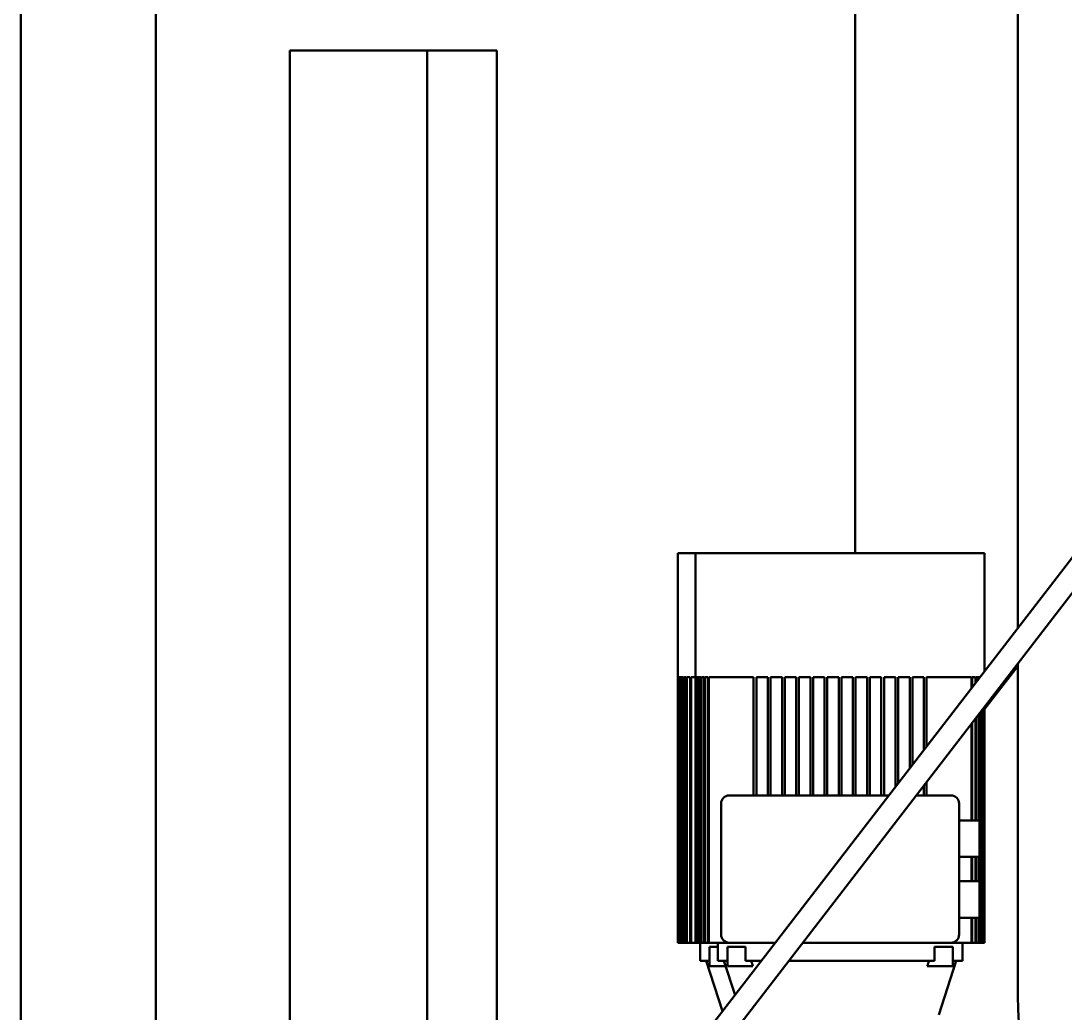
# Model space of a CAD drawing. Header units: millimetres. Extents: x 1510 to 10524, y 7125 to 13164.
# Drawn here: x 4927.4 to 5004.7, y 11322.3 to 11395.8 of the extents above; entities that cross this region are included whole.
import ezdxf

# ---------------------------------------------------------------- set-up
doc = ezdxf.new("R2010")
doc.units = ezdxf.units.MM
doc.header["$LTSCALE"] = 4
doc.layers.add('Visible (ISO)', color=7, linetype='Continuous', lineweight=50)

msp = doc.modelspace()

# ---------------------------------------------------------------- linework, layer by layer
at = {"layer": 'Visible (ISO)'}
for p, q in [((4927.407, 11272.454), (4927.407, 11547.454)), ((4937.407, 11272.454), (4937.407, 11547.454)), ((5140.773, 11531.942), (4969.881, 11310.141)), ((5142.041, 11530.966), (4971.149, 11309.164)), ((4989.175, 11442.454), (4989.175, 11356.354)), ((5001.208, 11412.092), (5001.208, 11350.8)), ((4957.48, 11393.554), (4947.32, 11393.554)), ((4947.32, 11292.454), (4947.32, 11393.554)), ((4962.638, 11393.554), (4957.48, 11393.554)), ((4957.48, 11273.454), (4957.48, 11393.554)), ((4962.638, 11273.454), (4962.638, 11393.554)), ((4976.034, 11356.354), (4977.351, 11356.354)), ((4976.034, 11327.504), (4976.034, 11356.354)), ((4977.351, 11356.354), (4978.739, 11356.354)), ((4977.351, 11327.504), (4977.351, 11356.354)), ((4980.48, 11356.354), (4978.739, 11356.354)), ((4980.48, 11356.354), (4995.623, 11356.354)), ((4997.364, 11356.354), (4995.623, 11356.354)), ((4997.364, 11356.354), (4998.751, 11356.354)), ((4998.751, 11347.611), (4998.751, 11356.354)), ((5001.208, 11347.987), (4998.751, 11344.798)), ((5001.208, 11348.179), (5001.208, 11323.454)), ((4976.035, 11347.154), (4976.035, 11327.504)), ((4976.056, 11347.154), (4976.035, 11347.154)), ((4976.056, 11347.154), (4976.056, 11327.504)), ((4976.065, 11347.154), (4976.065, 11327.504)), ((4976.128, 11347.154), (4976.065, 11347.154)), ((4976.128, 11347.154), (4976.128, 11327.504)), ((4976.148, 11347.154), (4976.148, 11327.504)), ((4976.253, 11347.154), (4976.148, 11347.154)), ((4976.253, 11347.154), (4976.253, 11327.504)), ((4976.283, 11347.154), (4976.283, 11327.504)), ((4976.432, 11347.154), (4976.283, 11347.154)), ((4976.432, 11347.154), (4976.432, 11327.504)), ((4976.472, 11347.154), (4976.472, 11327.504)), ((4976.665, 11347.154), (4976.472, 11347.154)), ((4976.665, 11347.154), (4976.665, 11327.504)), ((4976.716, 11347.154), (4976.716, 11327.504)), ((4976.954, 11347.154), (4976.716, 11347.154)), ((4976.954, 11347.154), (4976.954, 11327.504)), ((4977.016, 11347.154), (4977.016, 11327.504)), ((4977.351, 11347.154), (4977.016, 11347.154)), ((4977.352, 11347.154), (4977.352, 11327.504)), ((4977.373, 11347.154), (4977.352, 11347.154)), ((4977.373, 11347.154), (4977.373, 11327.504)), ((4977.382, 11347.154), (4977.382, 11327.504)), ((4977.445, 11347.154), (4977.382, 11347.154)), ((4977.445, 11347.154), (4977.445, 11327.504)), ((4977.465, 11347.154), (4977.465, 11327.504)), ((4977.57, 11347.154), (4977.465, 11347.154)), ((4977.57, 11347.154), (4977.57, 11327.504)), ((4977.6, 11347.154), (4977.6, 11327.504)), ((4977.749, 11347.154), (4977.6, 11347.154)), ((4977.749, 11347.154), (4977.749, 11327.504)), ((4977.789, 11347.154), (4977.789, 11327.504)), ((4977.982, 11347.154), (4977.789, 11347.154)), ((4977.982, 11347.154), (4977.982, 11327.504)), ((4978.033, 11347.154), (4978.033, 11327.504)), ((4978.271, 11347.154), (4978.033, 11347.154)), ((4978.271, 11347.154), (4978.271, 11327.504)), ((4978.333, 11347.154), (4978.333, 11327.504)), ((4978.739, 11347.154), (4978.333, 11347.154)), ((4978.739, 11347.154), (4980.48, 11347.154)), ((4981.651, 11347.154), (4980.48, 11347.154)), ((4981.651, 11347.154), (4981.651, 11338.404)), ((4981.851, 11347.154), (4981.851, 11338.404)), ((4982.701, 11347.154), (4981.851, 11347.154)), ((4982.701, 11347.154), (4982.701, 11338.404)), ((4982.901, 11347.154), (4982.901, 11338.404)), ((4983.751, 11347.154), (4982.901, 11347.154)), ((4983.751, 11347.154), (4983.751, 11338.404)), ((4983.951, 11347.154), (4983.951, 11338.404)), ((4984.801, 11347.154), (4983.951, 11347.154)), ((4984.801, 11347.154), (4984.801, 11338.404)), ((4985.001, 11347.154), (4985.001, 11338.404)), ((4985.851, 11347.154), (4985.001, 11347.154)), ((4985.851, 11347.154), (4985.851, 11338.404)), ((4986.051, 11347.154), (4986.051, 11338.404)), ((4986.901, 11347.154), (4986.051, 11347.154)), ((4986.901, 11347.154), (4986.901, 11338.404)), ((4987.101, 11347.154), (4987.101, 11338.404)), ((4987.951, 11347.154), (4987.101, 11347.154)), ((4987.951, 11347.154), (4987.951, 11338.404)), ((4988.151, 11347.154), (4988.151, 11338.404)), ((4989.001, 11347.154), (4988.151, 11347.154)), ((4989.001, 11347.154), (4989.001, 11338.404)), ((4989.201, 11347.154), (4989.201, 11338.404)), ((4990.051, 11347.154), (4989.201, 11347.154)), ((4990.051, 11347.154), (4990.051, 11338.404)), ((4990.251, 11347.154), (4990.251, 11338.404)), ((4991.101, 11347.154), (4990.251, 11347.154)), ((4991.101, 11347.154), (4991.101, 11338.404)), ((4991.301, 11347.154), (4991.301, 11338.404)), ((4992.151, 11347.154), (4991.301, 11347.154)), ((4992.151, 11347.154), (4992.151, 11339.045)), ((4992.351, 11347.154), (4992.351, 11339.305)), ((4993.201, 11347.154), (4992.351, 11347.154)), ((4993.201, 11347.154), (4993.201, 11340.408)), ((4993.401, 11347.154), (4993.401, 11340.667)), ((4994.251, 11347.154), (4993.401, 11347.154)), ((4994.251, 11347.154), (4994.251, 11341.771)), ((4994.451, 11347.154), (4994.451, 11342.03)), ((4995.623, 11347.154), (4994.451, 11347.154)), ((4995.623, 11347.154), (4997.364, 11347.154)), ((4997.77, 11347.154), (4997.364, 11347.154)), ((4997.77, 11346.337), (4997.77, 11347.154)), ((4997.831, 11346.417), (4997.831, 11347.154)), ((4998.07, 11347.154), (4997.831, 11347.154)), ((4998.07, 11346.727), (4998.07, 11347.154)), ((4998.121, 11346.793), (4998.121, 11347.154)), ((4998.314, 11347.154), (4998.121, 11347.154)), ((4998.314, 11347.043), (4998.314, 11347.154)), ((4998.354, 11347.095), (4998.354, 11347.154)), ((4998.399, 11347.154), (4998.354, 11347.154)), ((4998.638, 11327.504), (4998.638, 11344.842)), ((4998.657, 11327.504), (4998.657, 11344.868)), ((4998.72, 11327.504), (4998.72, 11344.949)), ((4998.73, 11327.504), (4998.73, 11344.962)), ((4998.751, 11327.504), (4998.751, 11344.99)), ((4998.751, 11327.504), (4998.751, 11344.989)), ((4998.07, 11336.554), (4998.07, 11344.105)), ((4998.121, 11336.554), (4998.121, 11344.171)), ((4998.314, 11336.554), (4998.314, 11344.422)), ((4998.354, 11336.554), (4998.354, 11344.474)), ((4998.503, 11327.504), (4998.503, 11344.667)), ((4998.532, 11327.504), (4998.532, 11344.705)), ((4997.77, 11336.554), (4997.77, 11343.715)), ((4997.831, 11336.554), (4997.831, 11343.795)), ((4994.451, 11339.409), (4994.451, 11338.404)), ((4994.251, 11339.149), (4994.251, 11338.404)), ((4979.241, 11328.104), (4979.241, 11337.804)), ((4991.657, 11338.404), (4979.841, 11338.404)), ((4996.261, 11338.404), (4993.677, 11338.404)), ((4996.861, 11337.804), (4996.861, 11328.104)), ((4998.361, 11336.554), (4996.861, 11336.554)), ((4998.361, 11333.854), (4998.361, 11336.554)), ((4998.361, 11333.854), (4996.861, 11333.854)), ((4997.77, 11332.054), (4997.77, 11333.854)), ((4997.831, 11332.054), (4997.831, 11333.854)), ((4998.07, 11332.054), (4998.07, 11333.854)), ((4998.121, 11332.054), (4998.121, 11333.854)), ((4998.314, 11332.054), (4998.314, 11333.854)), ((4998.354, 11332.054), (4998.354, 11333.854)), ((4998.361, 11332.054), (4996.861, 11332.054)), ((4998.361, 11329.354), (4998.361, 11332.054)), ((4998.361, 11329.354), (4996.861, 11329.354)), ((4997.77, 11327.504), (4997.77, 11329.354)), ((4997.831, 11327.504), (4997.831, 11329.354)), ((4998.07, 11327.504), (4998.07, 11329.354)), ((4998.121, 11327.504), (4998.121, 11329.354)), ((4998.314, 11327.504), (4998.314, 11329.354)), ((4998.354, 11327.504), (4998.354, 11329.354)), ((4976.034, 11327.504), (4976.035, 11327.504)), ((4976.035, 11327.504), (4976.056, 11327.504)), ((4976.056, 11327.504), (4976.065, 11327.504)), ((4976.065, 11327.504), (4976.128, 11327.504)), ((4976.128, 11327.504), (4976.148, 11327.504)), ((4976.148, 11327.504), (4976.253, 11327.504)), ((4976.253, 11327.504), (4976.283, 11327.504)), ((4976.283, 11327.504), (4976.432, 11327.504)), ((4976.432, 11327.504), (4976.472, 11327.504)), ((4976.472, 11327.504), (4976.665, 11327.504)), ((4976.665, 11327.504), (4976.716, 11327.504)), ((4976.716, 11327.504), (4976.954, 11327.504)), ((4976.954, 11327.504), (4977.016, 11327.504)), ((4977.016, 11327.504), (4977.351, 11327.504)), ((4977.351, 11327.504), (4977.352, 11327.504)), ((4977.352, 11327.504), (4977.373, 11327.504)), ((4977.373, 11327.504), (4977.382, 11327.504)), ((4977.382, 11327.504), (4977.445, 11327.504)), ((4977.445, 11327.504), (4977.465, 11327.504)), ((4977.465, 11327.504), (4977.57, 11327.504)), ((4977.57, 11327.504), (4977.6, 11327.504)), ((4977.6, 11327.504), (4977.749, 11327.504)), ((4977.684, 11327.504), (4977.684, 11326.154)), ((4977.749, 11327.504), (4977.789, 11327.504)), ((4977.789, 11327.504), (4977.982, 11327.504)), ((4977.982, 11327.504), (4978.033, 11327.504)), ((4978.033, 11327.504), (4978.271, 11327.504)), ((4978.271, 11327.504), (4978.333, 11327.504)), ((4978.333, 11327.504), (4979.841, 11327.504)), ((4978.393, 11327.204), (4979.001, 11327.204)), ((4978.393, 11327.204), (4978.393, 11325.754)), ((4979.001, 11327.504), (4979.001, 11326.154)), ((4979.71, 11327.204), (4980.564, 11327.204)), ((4979.71, 11327.204), (4979.71, 11325.754)), ((4979.841, 11327.504), (4983.259, 11327.504)), ((4981.052, 11327.204), (4980.564, 11327.204)), ((4981.052, 11327.204), (4981.052, 11326.154)), ((4985.279, 11327.504), (4996.261, 11327.504)), ((4995.051, 11327.204), (4995.051, 11326.154)), ((4995.051, 11327.204), (4995.539, 11327.204)), ((4996.392, 11327.204), (4995.539, 11327.204)), ((4996.261, 11327.504), (4997.77, 11327.504)), ((4996.392, 11327.204), (4996.392, 11325.754)), ((4997.101, 11327.504), (4997.101, 11326.154)), ((4997.77, 11327.504), (4997.831, 11327.504)), ((4997.831, 11327.504), (4998.07, 11327.504)), ((4998.07, 11327.504), (4998.121, 11327.504)), ((4998.121, 11327.504), (4998.314, 11327.504)), ((4998.314, 11327.504), (4998.354, 11327.504)), ((4998.354, 11327.504), (4998.503, 11327.504)), ((4998.503, 11327.504), (4998.532, 11327.504)), ((4998.532, 11327.504), (4998.638, 11327.504)), ((4998.638, 11327.504), (4998.657, 11327.504)), ((4998.657, 11327.504), (4998.72, 11327.504)), ((4998.72, 11327.504), (4998.73, 11327.504)), ((4998.73, 11327.504), (4998.751, 11327.504)), ((4998.751, 11327.504), (4998.751, 11327.504)), ((4977.684, 11326.154), (4978.393, 11326.154)), ((4979.346, 11322.425), (4978.134, 11326.154)), ((4979.247, 11325.754), (4978.393, 11325.754)), ((4979.001, 11326.154), (4979.71, 11326.154)), ((4979.247, 11325.754), (4979.581, 11325.754)), ((4980.273, 11323.627), (4979.451, 11326.154)), ((4980.564, 11325.754), (4979.71, 11325.754)), ((4980.564, 11325.754), (4981.596, 11325.754)), ((4981.052, 11326.154), (4982.219, 11326.154)), ((4984.239, 11326.154), (4995.051, 11326.154)), ((4995.539, 11325.754), (4994.507, 11325.754)), ((4995.351, 11322.154), (4996.651, 11326.154)), ((4995.539, 11325.754), (4996.392, 11325.754)), ((4996.392, 11326.154), (4997.101, 11326.154))]:
    msp.add_line(p, q, dxfattribs=at)
for centre, radius, start, end in [((4979.841, 11337.804), 0.6, 90, 180), ((4996.261, 11337.804), 0.6, 0, 90), ((4979.841, 11328.104), 0.6, 180, 270), ((4996.261, 11328.104), 0.6, 270, 0), ((5021.208, 11323.454), 20, 180, 214.41151)]:
    msp.add_arc(centre, radius, start, end, dxfattribs=at)
for points in [[(4981.473, 11326.154), (4981.514, 11326.021), (4981.555, 11325.887), (4981.596, 11325.754)], [(4994.629, 11326.154), (4994.589, 11326.021), (4994.548, 11325.887), (4994.507, 11325.754)]]:
    msp.add_open_spline(points, degree=3, dxfattribs=at)

doc.saveas('drawing.dxf')
